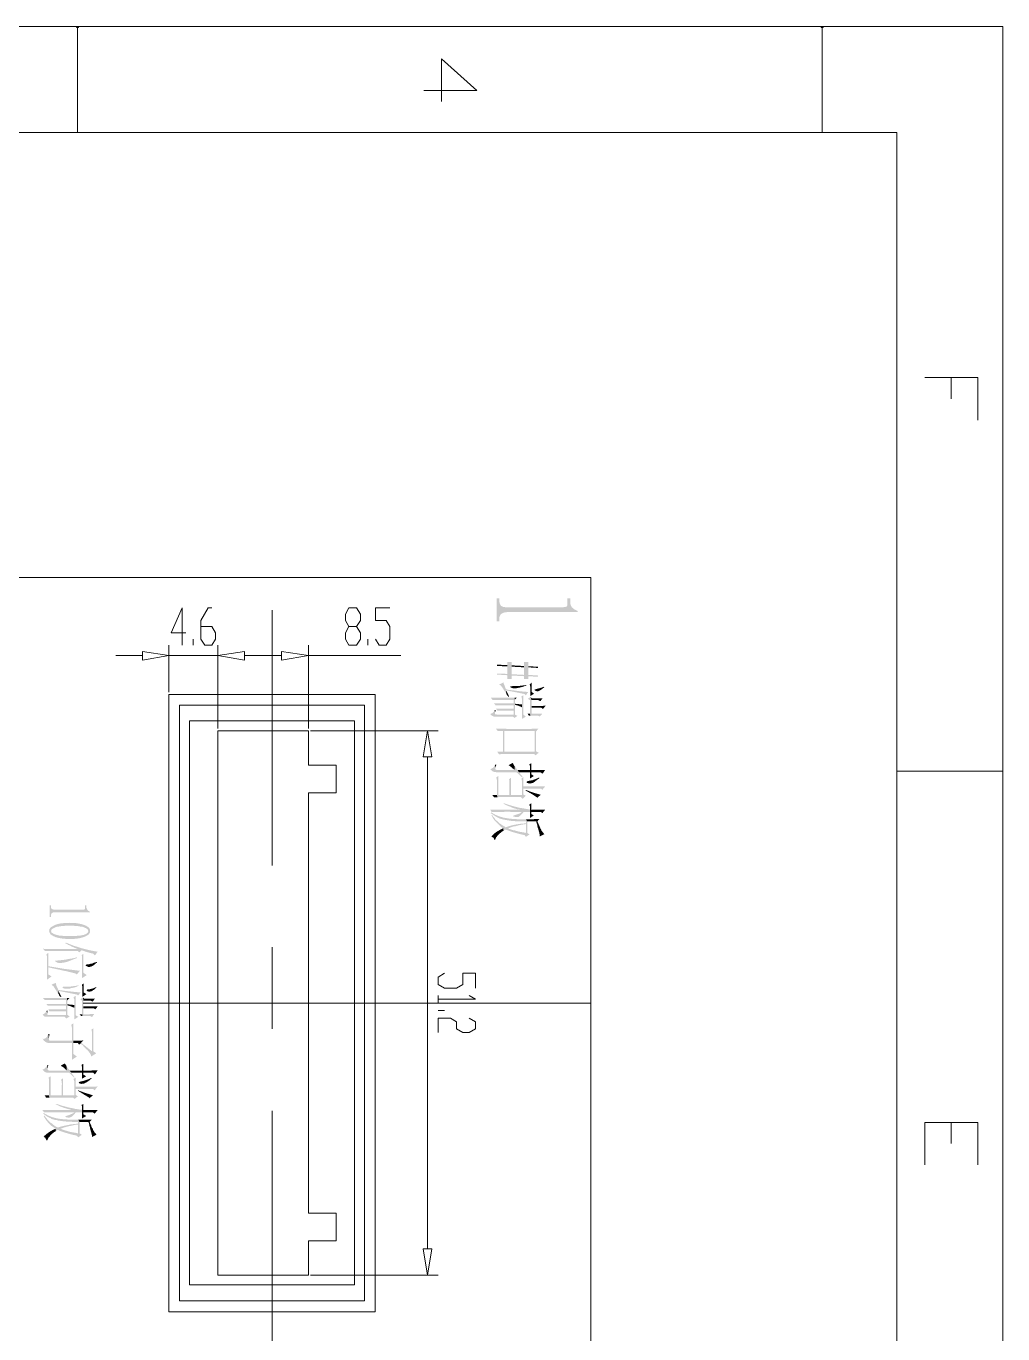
# Model space of a CAD drawing. Header units: millimetres. Extents: x 0 to 204, y 0 to 288.
# Drawn here: x 140.6 to 203.6, y 203.7 to 288 of the extents above; entities that cross this region are included whole.
import ezdxf

# ---------------------------------------------------------------- set-up
doc = ezdxf.new("R2010")
doc.units = ezdxf.units.MM

msp = doc.modelspace()

# ---------------------------------------------------------------- hatches: boundary and pattern name
h = msp.add_hatch(color=0)
h.dxf.hatch_style = 2
h.paths.add_polyline_path([(144.060333, 287.951333), (144.060333, 287.930167), (144.039167, 287.8455), (143.9545, 287.824333), (143.869833, 287.8455), (143.848667, 287.930167), (143.848667, 287.951333)])
h = msp.add_hatch(color=0)
h.dxf.hatch_style = 2
h.paths.add_polyline_path([(192.045167, 287.951333), (192.045167, 287.930167), (192.024, 287.8455), (191.939333, 287.824333), (191.854667, 287.8455), (191.8335, 287.930167), (191.8335, 287.951333)])
h = msp.add_hatch(color=0)
h.dxf.hatch_style = 2
h.paths.add_polyline_path([(176.191333, 250.19), (176.191333, 250.2535), (176.149, 250.274667), (176.022, 250.338167), (175.916167, 250.401667), (175.8315, 250.486333), (175.810333, 250.486333), (175.764591, 250.577274), (175.733918, 250.651417), (175.715424, 250.714753), (175.70622, 250.773274), (175.703415, 250.832969), (175.70412, 250.899827), (175.705445, 250.979841), (175.7045, 251.079), (175.514, 251.079), (175.514, 250.6345), (175.471667, 250.549833), (175.408167, 250.528667), (175.26, 250.5075), (171.5135, 250.5075), (171.365333, 250.528667), (171.2595, 250.592167), (171.238333, 250.592167), (171.153667, 250.7615), (171.1325, 250.8885), (171.1325, 251.079), (170.963167, 251.079), (170.963167, 249.597333), (171.1325, 249.597333), (171.130123, 249.737759), (171.141397, 249.855881), (171.168529, 249.953374), (171.213727, 250.031911), (171.279199, 250.093169), (171.367152, 250.13882), (171.479795, 250.170539), (171.619333, 250.19)])
h = msp.add_hatch(color=0)
h.dxf.hatch_style = 2
h.paths.add_polyline_path([(173.630167, 246.020167), (173.630167, 246.104833), (172.995167, 246.147167), (172.995167, 246.972667), (172.72, 246.972667), (172.72, 246.147167), (171.936833, 246.1895), (171.936833, 246.972667), (171.6405, 246.972667), (171.6405, 246.210667), (170.984333, 246.231833), (170.984333, 246.168333), (171.6405, 246.126), (171.6405, 245.872), (171.936833, 245.872), (171.936833, 246.104833), (172.72, 246.0625), (172.72, 245.872), (172.995167, 245.872), (172.995167, 246.0625)])
h = msp.add_hatch(color=0)
h.dxf.hatch_style = 2
h.paths.add_polyline_path([(171.6405, 246.782167), (170.984333, 246.803333), (170.984333, 246.718667), (171.6405, 246.6975), (171.6405, 246.210667)])
h = msp.add_hatch(color=0)
h.dxf.hatch_style = 2
h.paths.add_polyline_path([(172.72, 246.718667), (171.936833, 246.761), (171.936833, 246.676333), (172.72, 246.634), (172.72, 246.147167)])
h = msp.add_hatch(color=0)
h.dxf.hatch_style = 2
h.paths.add_polyline_path([(173.630167, 246.591667), (173.630167, 246.676333), (172.995167, 246.6975), (172.995167, 246.634)])
h = msp.add_hatch(color=0)
h.dxf.hatch_style = 2
h.paths.add_polyline_path([(172.995167, 245.0465), (172.756959, 245.062888), (172.506614, 245.087114), (172.257128, 245.117491), (172.0215, 245.152333), (171.936833, 245.152333), (171.852167, 245.1735), (171.7675, 245.1735), (171.661667, 245.194667), (171.577, 245.215833), (171.534667, 245.279333), (171.5135, 245.342833), (171.471167, 245.469833), (171.45, 245.512167), (171.407667, 245.596833), (171.407667, 245.660333), (171.1325, 245.533333), (171.265155, 245.415362), (171.37089, 245.266898), (171.468554, 245.108776), (171.577, 244.961833), (171.577, 245.152333), (172.741167, 244.9195), (172.847, 244.834833)])
h = msp.add_hatch(color=0)
h.dxf.hatch_style = 2
h.paths.add_polyline_path([(172.889333, 245.469833), (172.868167, 245.491), (172.825833, 245.491), (172.741167, 245.469833), (172.6565, 245.469833), (172.571833, 245.448667), (172.487167, 245.448667), (172.4025, 245.4275), (172.257426, 245.427715), (172.12773, 245.428161), (171.997836, 245.422986), (171.852167, 245.406333), (171.852167, 245.342833), (171.980291, 245.291372), (172.085794, 245.276423), (172.190899, 245.284096), (172.317833, 245.3005), (172.445974, 245.329902), (172.57567, 245.360296), (172.703447, 245.397834), (172.825833, 245.448667)])
h = msp.add_hatch(color=0)
h.dxf.hatch_style = 2
h.paths.add_polyline_path([(173.376167, 244.940667), (173.206833, 245.0465), (173.206833, 245.639167), (173.079833, 245.533333), (173.101, 245.512167), (173.101, 245.448667), (173.122167, 245.406333), (173.122167, 244.771333)])
h = msp.add_hatch(color=0)
h.dxf.hatch_style = 2
h.paths.add_polyline_path([(174.032333, 245.364), (174.011167, 245.385167), (173.865249, 245.328165), (173.70081, 245.282111), (173.538092, 245.23996), (173.397333, 245.194667), (173.397333, 245.1735), (173.439667, 245.131167), (173.503167, 245.11), (173.566667, 245.088833), (173.630167, 245.088833), (173.693667, 245.11), (173.714833, 245.131167), (173.757167, 245.152333), (173.7995, 245.1735), (173.863, 245.215833), (173.905333, 245.258167), (173.968833, 245.3005)])
h = msp.add_hatch(color=0)
h.dxf.hatch_style = 2
h.paths.add_polyline_path([(172.296667, 243.501333), (172.1485, 243.586), (172.1485, 244.221), (172.127333, 244.686667), (170.582167, 244.686667), (170.688, 244.5385), (172.063833, 244.5385), (172.063833, 243.967), (172.106167, 243.374333)])
h = msp.add_hatch(color=0)
h.dxf.hatch_style = 2
h.paths.add_polyline_path([(171.7675, 244.750167), (171.577, 245.152333), (171.572864, 245.068682), (171.572882, 245.005208), (171.577837, 244.956593), (171.588509, 244.917516), (171.60568, 244.882655), (171.630132, 244.84669), (171.662644, 244.804301), (171.704, 244.750167)])
h = msp.add_hatch(color=0)
h.dxf.hatch_style = 2
h.paths.add_polyline_path([(172.2755, 244.686667), (172.127333, 244.686667), (172.1485, 244.221), (172.1485, 244.559667)])
h = msp.add_hatch(color=0)
h.dxf.hatch_style = 2
h.paths.add_polyline_path([(172.593, 244.051667), (172.593, 244.242167), (172.1485, 244.2845), (172.1485, 244.559667), (172.1485, 244.221), (172.361754, 244.157765), (172.571833, 244.072833)])
h = msp.add_hatch(color=0)
h.dxf.hatch_style = 2
h.paths.add_polyline_path([(172.847, 243.459), (172.677667, 243.586), (172.677667, 244.834833), (172.550667, 244.750167), (172.571833, 244.707833), (172.571833, 244.6655), (172.593, 244.602), (172.593, 243.310833)])
h = msp.add_hatch(color=0)
h.dxf.hatch_style = 2
h.paths.add_polyline_path([(173.905333, 243.6495), (173.206833, 243.6495), (173.206833, 244.517333), (173.143333, 244.729), (172.974, 244.602), (173.101, 244.517333), (173.101, 243.6495), (173.143333, 243.5225), (173.630167, 243.5225), (173.736, 243.459)])
h = msp.add_hatch(color=0)
h.dxf.hatch_style = 2
h.paths.add_polyline_path([(173.9265, 244.644333), (173.587833, 244.644333), (173.228, 244.644333), (173.143333, 244.729), (173.206833, 244.517333), (173.651333, 244.517333), (173.778333, 244.453833)])
h = msp.add_hatch(color=0)
h.dxf.hatch_style = 2
h.paths.add_polyline_path([(172.106167, 243.374333), (172.063833, 243.967), (172.063833, 243.586), (170.984333, 243.586), (170.920833, 243.607167), (170.857333, 243.607167), (170.857333, 243.670667), (170.836167, 243.882333), (170.815, 243.861167), (170.793833, 243.797667), (170.666833, 243.670667), (170.603333, 243.6495), (170.561, 243.628333), (170.561, 243.607167), (170.645667, 243.5225), (170.688, 243.501333), (170.730333, 243.480167), (170.793833, 243.459), (172.000333, 243.459)])
h = msp.add_hatch(color=0)
h.dxf.hatch_style = 2
h.paths.add_polyline_path([(172.063833, 244.178667), (172.063833, 244.305667), (170.793833, 244.305667), (170.899667, 244.178667)])
h = msp.add_hatch(color=0)
h.dxf.hatch_style = 2
h.paths.add_polyline_path([(170.899667, 243.882333), (170.836167, 243.882333), (170.857333, 243.670667), (170.857333, 243.734167), (170.8785, 243.797667)])
h = msp.add_hatch(color=0)
h.dxf.hatch_style = 2
h.paths.add_polyline_path([(172.063833, 243.967), (170.920833, 243.967), (171.0055, 243.84), (172.063833, 243.84), (172.063833, 243.586)])
h = msp.add_hatch(color=0)
h.dxf.hatch_style = 2
h.paths.add_polyline_path([(173.143333, 243.5225), (173.101, 243.6495), (172.952833, 243.6495), (173.0375, 243.5225), (173.079833, 243.5225)])
h = msp.add_hatch(color=0)
h.dxf.hatch_style = 2
h.paths.add_polyline_path([(174.117, 244.1575), (173.88802, 244.149033), (173.667341, 244.139244), (173.44395, 244.133291), (173.206833, 244.136333), (173.206833, 244.0305), (173.841833, 244.0305), (173.947667, 243.945833)])
h = msp.add_hatch(color=0)
h.dxf.hatch_style = 2
h.paths.add_polyline_path([(171.365333, 242.675833), (170.920833, 242.675833), (171.026667, 242.527667), (171.365333, 242.527667), (171.365333, 241.194167)])
h = msp.add_hatch(color=0)
h.dxf.hatch_style = 2
h.paths.add_polyline_path([(173.651333, 242.675833), (173.460833, 242.675833), (173.4185, 241.194167), (171.45, 241.194167), (171.45, 242.527667), (171.428833, 242.675833), (171.365333, 242.675833), (171.365333, 241.194167), (171.0055, 241.194167), (171.111333, 241.024833), (171.229172, 241.0396), (171.32009, 241.046132), (171.412462, 241.047306), (171.534667, 241.046), (173.376167, 241.046), (173.460833, 240.961333), (173.503167, 242.5065)])
h = msp.add_hatch(color=0)
h.dxf.hatch_style = 2
h.paths.add_polyline_path([(173.460833, 242.675833), (172.948716, 242.663729), (172.445759, 242.654667), (171.94234, 242.656188), (171.428833, 242.675833), (171.45, 242.527667), (173.4185, 242.527667), (173.4185, 241.194167)])
h = msp.add_hatch(color=0)
h.dxf.hatch_style = 2
h.paths.add_polyline_path([(173.6725, 241.130667), (173.503167, 241.215333), (173.503167, 242.5065), (173.460833, 240.961333)])
h = msp.add_hatch(color=0)
h.dxf.hatch_style = 2
h.paths.add_polyline_path([(172.635333, 239.5855), (172.506151, 239.735039), (172.375248, 239.908953), (172.247388, 240.090474), (172.127333, 240.262833), (172.106167, 240.008833), (171.0055, 240.008833), (170.942, 240.03), (170.899667, 240.051167), (170.8785, 240.051167), (170.8785, 240.072333), (170.857333, 240.368667), (170.836167, 240.326333), (170.793833, 240.262833), (170.772667, 240.199333), (170.730333, 240.157), (170.688, 240.135833), (170.645667, 240.0935), (170.603333, 240.0935), (170.561, 240.072333), (170.666833, 239.9665), (170.709167, 239.924167), (170.772667, 239.903), (170.836167, 239.881833), (170.899667, 239.881833), (170.963167, 239.860667), (172.254333, 239.860667), (172.571833, 239.564333)])
h = msp.add_hatch(color=0)
h.dxf.hatch_style = 2
h.paths.add_polyline_path([(170.942, 240.368667), (170.857333, 240.368667), (170.8785, 240.072333), (170.8785, 240.157), (170.899667, 240.2205), (170.920833, 240.284)])
h = msp.add_hatch(color=0)
h.dxf.hatch_style = 2
h.paths.add_polyline_path([(172.127333, 240.262833), (172.085, 240.305167), (172.063833, 240.3475), (172.042667, 240.389833), (172.000333, 240.4745), (171.725167, 240.326333), (171.7675, 240.305167), (171.809833, 240.284), (171.852167, 240.241667), (171.8945, 240.2205), (171.936833, 240.178167), (172.000333, 240.114667), (172.063833, 240.072333), (172.106167, 240.008833)])
h = msp.add_hatch(color=0)
h.dxf.hatch_style = 2
h.paths.add_polyline_path([(173.355, 239.627833), (173.185667, 239.754833), (173.185667, 240.453333), (173.058667, 240.368667), (173.101, 240.284), (173.101, 239.4585)])
h = msp.add_hatch(color=0)
h.dxf.hatch_style = 2
h.paths.add_polyline_path([(171.831, 238.273167), (171.788667, 238.400167), (171.069, 238.400167), (171.069, 239.627833), (170.942, 239.543167), (170.942, 239.500833), (170.963167, 239.4585), (170.963167, 239.416167), (170.984333, 239.352667), (170.984333, 238.400167), (171.0055, 238.252), (171.067675, 238.266207), (171.152856, 238.273712), (171.253888, 238.276216), (171.363614, 238.275416), (171.474877, 238.273012), (171.580522, 238.270703), (171.673393, 238.270188), (171.746333, 238.273167)])
h = msp.add_hatch(color=0)
h.dxf.hatch_style = 2
h.paths.add_polyline_path([(172.635333, 238.167333), (172.593, 238.400167), (171.8945, 238.400167), (171.8945, 239.522), (171.746333, 239.416167), (171.7675, 239.395), (171.788667, 239.3315), (171.788667, 238.400167), (171.831, 238.273167), (172.5295, 238.273167)])
h = msp.add_hatch(color=0)
h.dxf.hatch_style = 2
h.paths.add_polyline_path([(173.101, 239.860667), (173.101, 240.008833), (172.317833, 240.008833), (172.4025, 239.860667)])
h = msp.add_hatch(color=0)
h.dxf.hatch_style = 2
h.paths.add_polyline_path([(172.847, 238.357833), (172.677667, 238.4425), (172.677667, 239.564333), (172.550667, 239.4585), (172.571833, 239.437333), (172.571833, 239.373833), (172.593, 239.3315), (172.593, 238.400167), (172.635333, 238.167333)])
h = msp.add_hatch(color=0)
h.dxf.hatch_style = 2
h.paths.add_polyline_path([(173.714833, 239.500833), (173.693667, 239.543167), (173.667535, 239.522653), (173.619749, 239.497526), (173.556931, 239.469621), (173.485704, 239.440773), (173.412692, 239.412818), (173.344516, 239.387592), (173.2878, 239.366929), (173.249167, 239.352667), (173.185667, 239.352667), (173.122167, 239.3315), (173.101, 239.3315), (172.995167, 239.310333), (172.931667, 239.289167), (172.889333, 239.246833), (172.889333, 239.225667), (172.931667, 239.183333), (172.995167, 239.162167), (173.0375, 239.162167), (173.101, 239.141), (173.185667, 239.162167), (173.270333, 239.183333), (173.2915, 239.183333), (173.375952, 239.232447), (173.455145, 239.297369), (173.542474, 239.368773), (173.651333, 239.437333)])
h = msp.add_hatch(color=0)
h.dxf.hatch_style = 2
h.paths.add_polyline_path([(174.095833, 240.03), (174.074667, 240.008833), (173.757167, 240.008833), (173.185667, 240.008833), (173.185667, 239.860667), (173.7995, 239.860667), (173.9265, 239.776)])
h = msp.add_hatch(color=0)
h.dxf.hatch_style = 2
h.paths.add_polyline_path([(174.095833, 238.971667), (172.677667, 238.971667), (172.677667, 238.8235), (173.820667, 238.8235), (173.905333, 238.738833)])
h = msp.add_hatch(color=0)
h.dxf.hatch_style = 2
h.paths.add_polyline_path([(173.7995, 238.421333), (173.550461, 238.492275), (173.3169, 238.559975), (173.086514, 238.637729), (172.847, 238.738833), (172.825833, 238.6965), (173.023676, 238.584548), (173.213448, 238.475044), (173.399913, 238.359851), (173.587833, 238.230833)])
h = msp.add_hatch(color=0)
h.dxf.hatch_style = 2
h.paths.add_polyline_path([(171.0055, 238.252), (170.984333, 238.400167), (170.688, 238.400167), (170.793833, 238.252), (170.942, 238.252)])
h = msp.add_hatch(color=0)
h.dxf.hatch_style = 2
h.paths.add_polyline_path([(172.466, 237.574667), (172.199813, 237.640614), (171.945432, 237.70881), (171.692044, 237.784018), (171.428833, 237.871), (171.407667, 237.849833), (171.435808, 237.825632), (171.486083, 237.796321), (171.55172, 237.764133), (171.625948, 237.7313), (171.701995, 237.700054), (171.773089, 237.672629), (171.832459, 237.651255), (171.873333, 237.638167), (171.920882, 237.60806), (171.985103, 237.580074), (172.061074, 237.554048), (172.14387, 237.52982), (172.228567, 237.507229), (172.310243, 237.486114), (172.383973, 237.466314), (172.444833, 237.447667)])
h = msp.add_hatch(color=0)
h.dxf.hatch_style = 2
h.paths.add_polyline_path([(173.355, 237.087833), (173.185667, 237.193667), (173.185667, 237.871), (173.058667, 237.786333), (173.101, 237.701667), (173.101, 236.9185)])
h = msp.add_hatch(color=0)
h.dxf.hatch_style = 2
h.paths.add_polyline_path([(172.614167, 237.5535), (172.550667, 237.574667), (172.466, 237.574667), (172.444833, 237.447667), (171.493392, 237.469892), (170.539833, 237.468833), (170.645667, 237.2995), (171.135708, 237.319079), (171.627271, 237.322519), (172.120157, 237.319741), (172.614167, 237.320667)])
h = msp.add_hatch(color=0)
h.dxf.hatch_style = 2
h.paths.add_polyline_path([(173.079833, 235.860167), (172.931667, 235.966), (172.931667, 236.706833), (172.847, 236.833833), (172.561171, 236.83965), (172.271829, 236.848022), (171.981875, 236.864777), (171.69421, 236.895746), (171.411739, 236.946757), (171.137362, 237.023639), (170.873981, 237.132221), (170.6245, 237.278333), (170.582167, 237.236), (170.716461, 237.144307), (170.833604, 237.065889), (170.940749, 236.99927), (171.045055, 236.942974), (171.153677, 236.895525), (171.273771, 236.855446), (171.412493, 236.821264), (171.577, 236.7915), (171.888497, 236.741808), (172.206841, 236.715432), (172.527764, 236.705924), (172.847, 236.706833), (172.847, 235.712)])
h = msp.add_hatch(color=0)
h.dxf.hatch_style = 2
h.paths.add_polyline_path([(172.847, 235.712), (172.847, 235.966), (172.697957, 235.995418), (172.538893, 236.020107), (172.380424, 236.049493), (172.233167, 236.093), (172.1485, 236.114167), (172.085, 236.135333), (172.0215, 236.135333), (171.958, 236.1565), (171.8945, 236.177667), (171.831, 236.198833), (171.7675, 236.22), (171.704, 236.262333), (171.661667, 236.368167), (171.534667, 236.325833), (171.492333, 236.368167), (171.428833, 236.389333), (171.3865, 236.431667), (171.323, 236.452833), (171.271497, 236.507046), (171.239193, 236.535235), (171.219688, 236.546068), (171.206583, 236.548216), (171.193478, 236.550347), (171.173973, 236.561131), (171.141669, 236.589236), (171.090167, 236.643333), (171.029031, 236.696548), (170.974411, 236.741494), (170.919461, 236.790276), (170.857333, 236.855), (170.836167, 236.897333), (170.793833, 236.960833), (170.7515, 237.003167), (170.709167, 237.0455), (170.688, 237.109), (170.6245, 237.087833), (170.698153, 236.962636), (170.774519, 236.840316), (170.860541, 236.725338), (170.963167, 236.622167), (171.174833, 236.4105), (171.238333, 236.368167), (171.280667, 236.325833), (171.323, 236.304667), (171.3865, 236.262333), (171.407667, 236.114167), (171.471167, 236.1565), (171.534667, 236.177667), (171.555833, 236.177667), (171.598167, 236.1565), (171.661667, 236.135333), (171.806526, 236.079242), (171.958, 236.0295), (172.357521, 235.914274), (172.762333, 235.817833)])
h = msp.add_hatch(color=0)
h.dxf.hatch_style = 2
h.paths.add_polyline_path([(173.101, 237.320667), (173.101, 237.468833), (172.614167, 237.5535), (172.614167, 237.320667), (172.566331, 237.29507), (172.531253, 237.273257), (172.504096, 237.254345), (172.480023, 237.237455), (172.454197, 237.221706), (172.421782, 237.206218), (172.377939, 237.190109), (172.317833, 237.1725), (172.254333, 237.151333), (172.190833, 237.130167), (172.127333, 237.109), (172.085, 237.087833), (172.0215, 237.066667), (172.000333, 237.0455), (172.042667, 237.024333), (172.106167, 237.003167), (172.127333, 237.003167), (172.212, 236.982), (172.339, 236.982), (172.4025, 237.003167), (172.4025, 237.024333), (172.444833, 237.0455), (172.466, 237.066667), (172.6565, 237.257167), (172.698833, 237.320667)])
h = msp.add_hatch(color=0)
h.dxf.hatch_style = 2
h.paths.add_polyline_path([(173.714833, 236.855), (173.490037, 236.855661), (173.280917, 236.844417), (173.071797, 236.833172), (172.847, 236.833833), (172.931667, 236.706833), (173.524333, 236.706833), (173.524333, 236.643333), (173.5455, 236.579833), (173.566667, 236.516333), (173.587833, 236.452833), (173.587833, 236.389333), (173.587833, 236.706833)])
h = msp.add_hatch(color=0)
h.dxf.hatch_style = 2
h.paths.add_polyline_path([(174.095833, 237.468833), (173.864918, 237.468651), (173.639956, 237.470024), (173.415391, 237.46551), (173.185667, 237.447667), (173.185667, 237.320667), (173.7995, 237.320667), (173.905333, 237.236)])
h = msp.add_hatch(color=0)
h.dxf.hatch_style = 2
h.paths.add_polyline_path([(171.407667, 236.114167), (171.3865, 236.262333), (171.176355, 236.160155), (170.97031, 236.041539), (170.781861, 235.901028), (170.6245, 235.733167), (170.646636, 235.71348), (170.674523, 235.697316), (170.705146, 235.681945), (170.735493, 235.66464), (170.762548, 235.642671), (170.7833, 235.61331), (170.794733, 235.57383), (170.793833, 235.5215), (170.857333, 235.5215), (170.939404, 235.688601), (171.057755, 235.831724), (171.197604, 235.957318), (171.344167, 236.071833)])
h = msp.add_hatch(color=0)
h.dxf.hatch_style = 2
h.paths.add_polyline_path([(172.847, 236.5375), (172.847, 236.579833), (172.554586, 236.557228), (172.24838, 236.513555), (171.945151, 236.450105), (171.661667, 236.368167), (171.704, 236.262333), (171.790072, 236.290263), (171.910243, 236.337078), (172.038417, 236.37827), (172.1485, 236.389333), (172.294517, 236.431501), (172.453829, 236.470031), (172.613935, 236.499962), (172.762333, 236.516333)])
h = msp.add_hatch(color=0)
h.dxf.hatch_style = 2
h.paths.add_polyline_path([(174.032333, 235.881333), (174.011167, 235.9025), (173.968833, 235.966), (173.9265, 236.008333), (173.905333, 236.050667), (173.863, 236.093), (173.841833, 236.135333), (173.841833, 236.1565), (173.820667, 236.198833), (173.7995, 236.22), (173.778333, 236.262333), (173.757167, 236.325833), (173.736, 236.368167), (173.587833, 236.706833), (173.587833, 236.389333), (173.609, 236.325833), (173.609, 236.2835), (173.630167, 236.241167), (173.651333, 236.198833), (173.651333, 236.1565), (173.6725, 236.114167), (173.6725, 236.071833), (173.693667, 236.050667), (173.693667, 236.0295), (173.714833, 235.966), (173.714833, 235.923667), (173.736, 235.860167), (173.736, 235.733167)])
h = msp.add_hatch(color=0)
h.dxf.hatch_style = 2
h.paths.add_polyline_path([(144.758833, 230.843667), (144.758833, 230.886), (144.737667, 230.886), (144.674167, 230.928333), (144.631833, 230.9495), (144.5895, 230.991833), (144.5895, 231.013), (144.562477, 231.067754), (144.544107, 231.101983), (144.53279, 231.12304), (144.526926, 231.13828), (144.524915, 231.155059), (144.525157, 231.180729), (144.526052, 231.222647), (144.526, 231.288167), (144.441333, 231.288167), (144.441333, 231.0765), (144.377833, 231.013), (142.494, 231.013), (142.364569, 231.030297), (142.280614, 231.074119), (142.239851, 231.156173), (142.24, 231.288167), (142.155333, 231.288167), (142.155333, 230.547333), (142.24, 230.547333), (142.239642, 230.617727), (142.245011, 230.67941), (142.257828, 230.731973), (142.27982, 230.775007), (142.312709, 230.808103), (142.358219, 230.830851), (142.418075, 230.842842), (142.494, 230.843667)])
h = msp.add_hatch(color=0)
h.dxf.hatch_style = 2
h.paths.add_polyline_path([(144.758833, 229.637167), (144.75768, 229.709664), (144.736573, 229.775717), (144.697819, 229.835582), (144.643723, 229.889513), (144.57659, 229.937763), (144.498725, 229.980588), (144.412434, 230.01824), (144.320022, 230.050975), (144.223794, 230.079047), (144.126055, 230.102709), (144.029112, 230.122217), (143.935268, 230.137824), (143.84683, 230.149786), (143.766102, 230.158354), (143.69539, 230.163786), (143.637, 230.166333), (143.419645, 230.168549), (143.232452, 230.163423), (143.04645, 230.149168), (142.832667, 230.124), (142.732642, 230.104317), (142.64855, 230.08342), (142.575752, 230.06019), (142.50961, 230.033512), (142.445486, 230.002271), (142.378741, 229.965349), (142.304736, 229.921631), (142.218833, 229.87), (142.24, 229.637167), (142.261167, 229.6795), (142.261167, 229.721833), (142.3035, 229.764167), (142.345833, 229.785333), (142.409333, 229.827667), (142.472833, 229.848833), (142.5575, 229.891167), (142.621, 229.912333), (142.663333, 229.912333), (142.861258, 229.951012), (143.053461, 229.970409), (143.246392, 229.981935), (143.4465, 229.997), (143.642953, 229.981638), (143.829617, 229.970674), (144.015222, 229.951707), (144.2085, 229.912333), (144.272, 229.912333), (144.3355, 229.891167), (144.420167, 229.848833), (144.483667, 229.827667), (144.547167, 229.785333), (144.5895, 229.764167), (144.631833, 229.721833), (144.631833, 229.6795), (144.653, 229.637167), (144.674167, 229.4255), (144.695333, 229.467833), (144.737667, 229.510167), (144.758833, 229.5525), (144.758833, 229.594833)])
h = msp.add_hatch(color=0)
h.dxf.hatch_style = 2
h.paths.add_polyline_path([(144.674167, 229.4255), (144.653, 229.637167), (144.59931, 229.526159), (144.492431, 229.445228), (144.346972, 229.389523), (144.177544, 229.354195), (143.998756, 229.334394), (143.825218, 229.325273), (143.671541, 229.32198), (143.552333, 229.319667), (143.388606, 229.311018), (143.186811, 229.318476), (142.98257, 229.331821), (142.8115, 229.340833), (142.654321, 229.375146), (142.524559, 229.411609), (142.400685, 229.465601), (142.261167, 229.5525), (142.261167, 229.594833), (142.24, 229.637167), (142.218833, 229.87), (142.179805, 229.816443), (142.156309, 229.783514), (142.144264, 229.764394), (142.139591, 229.75226), (142.138208, 229.740292), (142.136035, 229.721668), (142.128993, 229.689567), (142.113, 229.637167), (142.134167, 229.616), (142.134167, 229.573667), (142.155333, 229.531333), (142.1765, 229.489), (142.197667, 229.446667), (142.24, 229.404333), (142.3035, 229.362), (142.345833, 229.340833), (142.409333, 229.2985), (142.494, 229.277333), (142.494, 229.256167), (142.730077, 229.196179), (142.997849, 229.152235), (143.285921, 229.127151), (143.582893, 229.123743), (143.877368, 229.144825), (144.157948, 229.193212), (144.413236, 229.271721), (144.631833, 229.383167)])
h = msp.add_hatch(color=0)
h.dxf.hatch_style = 2
h.paths.add_polyline_path([(143.975667, 228.346), (143.975667, 228.473), (142.851188, 228.472603), (141.732, 228.494167), (141.859, 228.346), (142.0495, 228.346), (142.451667, 228.346), (143.848667, 228.346)])
h = msp.add_hatch(color=0)
h.dxf.hatch_style = 2
h.paths.add_polyline_path([(145.245667, 228.303667), (144.720915, 228.403415), (144.201489, 228.535442), (143.690859, 228.699748), (143.1925, 228.896333), (143.171333, 228.854), (143.1925, 228.832833), (143.256, 228.811667), (143.298333, 228.7905), (143.340667, 228.748167), (143.467667, 228.705833), (143.590251, 228.637604), (143.717566, 228.581215), (143.84693, 228.528926), (143.975667, 228.473), (143.975667, 228.346), (144.0815, 228.261333), (144.2085, 228.388333), (144.250833, 228.388333), (144.377833, 228.346), (144.420167, 228.324833), (144.504833, 228.303667), (144.568333, 228.2825), (144.653, 228.261333), (144.7165, 228.240167), (144.801167, 228.219), (144.907, 228.197833), (144.991667, 228.1555), (145.076333, 228.070833)])
h = msp.add_hatch(color=0)
h.dxf.hatch_style = 2
h.paths.add_polyline_path([(142.282333, 226.716167), (142.070667, 226.843167), (142.070667, 228.240167), (141.943667, 228.134333), (141.964833, 228.113167), (141.964833, 228.049667), (141.986, 228.007333), (141.986, 226.5045)])
h = msp.add_hatch(color=0)
h.dxf.hatch_style = 2
h.paths.add_polyline_path([(143.933333, 227.9015), (143.912167, 227.943833), (143.737525, 227.89682), (143.544264, 227.862474), (143.349745, 227.831766), (143.171333, 227.795667), (142.98123, 227.773706), (142.790333, 227.753333), (142.705667, 227.753333), (142.642167, 227.732167), (142.515167, 227.732167), (142.494, 227.711), (142.562006, 227.653277), (142.631054, 227.61494), (142.701491, 227.592651), (142.773665, 227.583074), (142.847922, 227.582873), (142.924609, 227.588713), (143.004075, 227.597256), (143.086667, 227.605167), (143.294828, 227.664086), (143.472165, 227.725949), (143.647253, 227.796212), (143.848667, 227.880333)])
h = msp.add_hatch(color=0)
h.dxf.hatch_style = 2
h.paths.add_polyline_path([(144.547167, 226.800833), (144.3355, 226.949), (144.3355, 228.176667), (144.2085, 228.092), (144.229667, 228.049667), (144.229667, 228.007333), (144.250833, 227.965), (144.250833, 226.610333)])
h = msp.add_hatch(color=0)
h.dxf.hatch_style = 2
h.paths.add_polyline_path([(145.2245, 227.626333), (145.182167, 227.6475), (145.118667, 227.626333), (145.034, 227.605167), (144.9705, 227.584), (144.885833, 227.541667), (144.822333, 227.541667), (144.758833, 227.5205), (144.695333, 227.499333), (144.610667, 227.499333), (144.526, 227.478167), (144.483667, 227.457), (144.4625, 227.435833), (144.543911, 227.367236), (144.631387, 227.332943), (144.72236, 227.327871), (144.814264, 227.346933), (144.90453, 227.385046), (144.990592, 227.437123), (145.069882, 227.498081), (145.139833, 227.562833)])
h = msp.add_hatch(color=0)
h.dxf.hatch_style = 2
h.paths.add_polyline_path([(144.102667, 227.076), (143.083492, 227.202603), (142.070667, 227.372333), (142.070667, 227.308833), (142.325808, 227.242142), (142.582239, 227.189639), (142.836883, 227.138524), (143.086667, 227.076), (143.166819, 227.068228), (143.281532, 227.039223), (143.399355, 227.00744), (143.488833, 226.991333), (143.590251, 226.965652), (143.711216, 226.936432), (143.826822, 226.897621), (143.912167, 226.843167)])
h = msp.add_hatch(color=0)
h.dxf.hatch_style = 2
h.paths.add_polyline_path([(144.145, 225.679), (143.78348, 225.714934), (143.426656, 225.750834), (143.069171, 225.793151), (142.705667, 225.848333), (142.6845, 225.911833), (142.663333, 225.975333), (142.621, 226.038833), (142.599833, 226.102333), (142.578667, 226.144667), (142.578667, 226.187), (142.5575, 226.229333), (142.5575, 226.271667), (142.536333, 226.292833), (142.282333, 226.187), (142.282333, 226.165833), (142.3035, 226.144667), (142.345833, 226.1235), (142.4305, 226.038833), (142.451667, 225.9965), (142.583561, 225.798327), (142.705667, 225.594333), (142.726833, 225.784833), (143.891, 225.552), (143.996833, 225.4885)])
h = msp.add_hatch(color=0)
h.dxf.hatch_style = 2
h.paths.add_polyline_path([(144.039167, 226.1235), (144.018, 226.144667), (143.890024, 226.11338), (143.753814, 226.09466), (143.617404, 226.079778), (143.488833, 226.06), (143.044333, 226.06), (143.002, 226.038833), (142.980833, 226.017667), (143.002, 225.9965), (143.002, 225.975333), (143.107668, 225.932504), (143.218958, 225.921888), (143.332895, 225.927411), (143.4465, 225.933), (143.528333, 225.956889), (143.589722, 225.971381), (143.638271, 225.980408), (143.681582, 225.987901), (143.727258, 225.997792), (143.782901, 226.014012), (143.856114, 226.040493), (143.9545, 226.081167)])
h = msp.add_hatch(color=0)
h.dxf.hatch_style = 2
h.paths.add_polyline_path([(144.526, 225.573167), (144.356667, 225.679), (144.356667, 226.271667), (144.229667, 226.187), (144.229667, 226.144667), (144.250833, 226.102333), (144.272, 226.038833), (144.272, 225.403833)])
h = msp.add_hatch(color=0)
h.dxf.hatch_style = 2
h.paths.add_polyline_path([(145.182167, 225.9965), (145.139833, 226.017667), (145.118667, 226.017667), (145.034, 225.975333), (144.9705, 225.954167), (144.907, 225.933), (144.739254, 225.890005), (144.568333, 225.8695), (144.547167, 225.827167), (144.547167, 225.806), (144.5895, 225.763667), (144.653, 225.7425), (144.78, 225.7425), (144.8435, 225.763667), (144.864667, 225.763667), (144.907, 225.784833), (144.949333, 225.827167), (145.012833, 225.848333), (145.055167, 225.890667), (145.118667, 225.954167)])
h = msp.add_hatch(color=0)
h.dxf.hatch_style = 2
h.paths.add_polyline_path([(143.4465, 224.133833), (143.298333, 224.239667), (143.298333, 224.8535), (143.277167, 225.319167), (141.732, 225.319167), (141.837833, 225.192167), (143.213667, 225.192167), (143.213667, 224.5995), (143.234833, 224.006833)])
h = msp.add_hatch(color=0)
h.dxf.hatch_style = 2
h.paths.add_polyline_path([(142.917333, 225.382667), (142.726833, 225.784833), (142.705667, 225.594333), (142.748, 225.552), (142.769167, 225.4885), (142.790333, 225.446167), (142.832667, 225.425), (142.853833, 225.382667)])
h = msp.add_hatch(color=0)
h.dxf.hatch_style = 2
h.paths.add_polyline_path([(143.425333, 225.319167), (143.277167, 225.319167), (143.298333, 224.8535), (143.298333, 225.192167)])
h = msp.add_hatch(color=0)
h.dxf.hatch_style = 2
h.paths.add_polyline_path([(143.742833, 224.684167), (143.742833, 224.874667), (143.298333, 224.917), (143.298333, 225.192167), (143.298333, 224.8535), (143.429071, 224.819038), (143.520848, 224.785502), (143.607201, 224.748923), (143.721667, 224.705333)])
h = msp.add_hatch(color=0)
h.dxf.hatch_style = 2
h.paths.add_polyline_path([(143.996833, 224.112667), (143.8275, 224.2185), (143.8275, 225.467333), (143.7005, 225.382667), (143.7005, 225.340333), (143.721667, 225.298), (143.742833, 225.2345), (143.742833, 223.943333)])
h = msp.add_hatch(color=0)
h.dxf.hatch_style = 2
h.paths.add_polyline_path([(145.034, 224.303167), (144.852579, 224.286862), (144.684618, 224.281471), (144.516723, 224.281636), (144.3355, 224.282), (144.3355, 225.149833), (144.293167, 225.3615), (144.123833, 225.2345), (144.250833, 225.149833), (144.250833, 224.282), (144.272, 224.155), (144.78, 224.155), (144.885833, 224.0915)])
h = msp.add_hatch(color=0)
h.dxf.hatch_style = 2
h.paths.add_polyline_path([(145.076333, 225.298), (145.012833, 225.276833), (144.377833, 225.276833), (144.293167, 225.3615), (144.3355, 225.149833), (144.801167, 225.149833), (144.928167, 225.086333)])
h = msp.add_hatch(color=0)
h.dxf.hatch_style = 2
h.paths.add_polyline_path([(143.234833, 224.006833), (143.213667, 224.5995), (143.213667, 224.239667), (142.0495, 224.239667), (142.007167, 224.260833), (141.986, 224.282), (141.986, 224.324333), (141.964833, 224.514833), (141.964833, 224.493667), (141.9225, 224.451333), (141.901333, 224.387833), (141.859, 224.3455), (141.816667, 224.324333), (141.753167, 224.282), (141.710833, 224.282), (141.710833, 224.260833), (141.753167, 224.197333), (141.7955, 224.155), (141.880167, 224.112667), (143.129, 224.112667)])
h = msp.add_hatch(color=0)
h.dxf.hatch_style = 2
h.paths.add_polyline_path([(143.213667, 224.832333), (143.213667, 224.938167), (141.943667, 224.938167), (142.028333, 224.832333)])
h = msp.add_hatch(color=0)
h.dxf.hatch_style = 2
h.paths.add_polyline_path([(142.028333, 224.514833), (141.964833, 224.514833), (141.986, 224.324333), (142.007167, 224.366667), (142.007167, 224.430167)])
h = msp.add_hatch(color=0)
h.dxf.hatch_style = 2
h.paths.add_polyline_path([(143.213667, 224.5995), (142.070667, 224.5995), (142.134167, 224.4725), (143.213667, 224.4725), (143.213667, 224.239667)])
h = msp.add_hatch(color=0)
h.dxf.hatch_style = 2
h.paths.add_polyline_path([(144.272, 224.155), (144.250833, 224.282), (144.0815, 224.282), (144.187333, 224.155), (144.229667, 224.155)])
h = msp.add_hatch(color=0)
h.dxf.hatch_style = 2
h.paths.add_polyline_path([(145.266833, 224.79), (144.3355, 224.79), (144.3355, 224.663), (144.991667, 224.663), (145.0975, 224.5995)])
h = msp.add_hatch(color=0)
h.dxf.hatch_style = 2
h.paths.add_polyline_path([(143.912167, 221.5515), (143.679333, 221.720833), (143.679333, 223.689333), (143.552333, 223.604667), (143.552333, 223.562333), (143.5735, 223.52), (143.5735, 223.477667), (143.594667, 223.414167), (143.594667, 221.339833)])
h = msp.add_hatch(color=0)
h.dxf.hatch_style = 2
h.paths.add_polyline_path([(145.161, 221.763167), (144.9705, 221.890167), (144.9705, 223.371833), (144.885833, 221.890167), (144.187333, 222.4405), (144.166167, 222.377), (144.274332, 222.287224), (144.385374, 222.166259), (144.492646, 222.050124), (144.5895, 221.974833), (144.663435, 221.87664), (144.744943, 221.778777), (144.806938, 221.673109), (144.822333, 221.5515)])
h = msp.add_hatch(color=0)
h.dxf.hatch_style = 2
h.paths.add_polyline_path([(144.9705, 223.371833), (144.8435, 223.287167), (144.864667, 223.244833), (144.864667, 223.2025), (144.885833, 223.139), (144.885833, 221.890167)])
h = msp.add_hatch(color=0)
h.dxf.hatch_style = 2
h.paths.add_polyline_path([(143.594667, 222.419333), (143.594667, 222.5675), (142.218833, 222.5675), (142.155333, 222.588667), (142.113, 222.609833), (142.113, 222.652167), (142.070667, 223.012), (142.048564, 222.952576), (142.020049, 222.892541), (141.985059, 222.835019), (141.943534, 222.783135), (141.895411, 222.740017), (141.840628, 222.708787), (141.779123, 222.692574), (141.710833, 222.6945), (141.781146, 222.579968), (141.883871, 222.494475), (142.00591, 222.440202), (142.134167, 222.419333)])
h = msp.add_hatch(color=0)
h.dxf.hatch_style = 2
h.paths.add_polyline_path([(142.155333, 223.012), (142.070667, 223.012), (142.113, 222.652167), (142.111396, 222.74659), (142.11763, 222.811975), (142.126841, 222.871539), (142.134167, 222.9485)])
h = msp.add_hatch(color=0)
h.dxf.hatch_style = 2
h.paths.add_polyline_path([(144.3355, 222.588667), (144.170565, 222.582482), (144.014825, 222.572263), (143.85538, 222.564953), (143.679333, 222.5675), (143.679333, 222.419333), (143.975667, 222.419333), (144.060333, 222.3135), (144.145, 222.398167), (144.166167, 222.377), (144.187333, 222.4405)])
h = msp.add_hatch(color=0)
h.dxf.hatch_style = 2
h.paths.add_polyline_path([(143.764, 220.218), (143.647567, 220.375179), (143.515689, 220.556534), (143.380966, 220.737956), (143.256, 220.895333), (143.256, 220.641333), (142.155333, 220.641333), (142.070667, 220.6625), (142.028333, 220.683667), (142.028333, 220.704833), (142.007167, 221.001167), (141.986, 220.958833), (141.943667, 220.895333), (141.859, 220.810667), (141.837833, 220.768333), (141.753167, 220.726), (141.710833, 220.726), (141.710833, 220.683667), (141.7955, 220.599), (141.859, 220.556667), (141.901333, 220.5355), (141.964833, 220.514333), (143.404167, 220.514333), (143.721667, 220.196833)])
h = msp.add_hatch(color=0)
h.dxf.hatch_style = 2
h.paths.add_polyline_path([(142.070667, 221.001167), (142.007167, 221.001167), (142.028333, 220.704833), (142.028333, 220.7895), (142.0495, 220.853), (142.0495, 220.9165)])
h = msp.add_hatch(color=0)
h.dxf.hatch_style = 2
h.paths.add_polyline_path([(143.256, 220.895333), (143.224597, 220.971666), (143.203745, 221.009633), (143.17727, 221.043368), (143.129, 221.107), (142.853833, 220.958833), (142.875, 220.958833), (142.896167, 220.937667), (142.980833, 220.895333), (143.069568, 220.831536), (143.131381, 220.777329), (143.186712, 220.718625), (143.256, 220.641333)])
h = msp.add_hatch(color=0)
h.dxf.hatch_style = 2
h.paths.add_polyline_path([(144.504833, 220.2815), (144.3355, 220.387333), (144.3355, 221.085833), (144.2085, 221.022333), (144.229667, 220.9165), (144.229667, 220.112167)])
h = msp.add_hatch(color=0)
h.dxf.hatch_style = 2
h.paths.add_polyline_path([(142.980833, 218.905667), (142.9385, 219.053833), (142.218833, 219.053833), (142.218833, 220.2815), (142.070667, 220.175667), (142.091833, 220.1545), (142.113, 220.091), (142.113, 219.053833), (142.134167, 218.905667), (142.875, 218.905667)])
h = msp.add_hatch(color=0)
h.dxf.hatch_style = 2
h.paths.add_polyline_path([(143.764, 218.821), (143.742833, 219.053833), (143.023167, 219.053833), (143.023167, 220.1545), (142.896167, 220.069833), (142.930538, 219.942182), (142.942138, 219.804539), (142.938955, 219.659347), (142.928975, 219.509049), (142.920186, 219.356089), (142.920574, 219.20291), (142.938128, 219.051954), (142.980833, 218.905667), (143.658167, 218.905667)])
h = msp.add_hatch(color=0)
h.dxf.hatch_style = 2
h.paths.add_polyline_path([(144.229667, 220.514333), (144.229667, 220.641333), (143.4465, 220.641333), (143.552333, 220.514333)])
h = msp.add_hatch(color=0)
h.dxf.hatch_style = 2
h.paths.add_polyline_path([(143.975667, 218.990333), (143.8275, 219.075), (143.8275, 220.196833), (143.7005, 220.112167), (143.7005, 220.069833), (143.721667, 220.0275), (143.742833, 219.964), (143.742833, 219.053833), (143.764, 218.821)])
h = msp.add_hatch(color=0)
h.dxf.hatch_style = 2
h.paths.add_polyline_path([(144.864667, 220.133333), (144.822333, 220.175667), (144.724437, 220.118897), (144.61834, 220.077374), (144.508405, 220.042664), (144.399, 220.006333), (144.302708, 219.973591), (144.196991, 219.953681), (144.097028, 219.928347), (144.018, 219.879333), (144.096978, 219.815288), (144.194477, 219.791624), (144.298987, 219.79594), (144.399, 219.815833), (144.420167, 219.837), (144.504833, 219.879333), (144.568333, 219.9005), (144.610667, 219.942833), (144.737667, 220.0275), (144.801167, 220.091)])
h = msp.add_hatch(color=0)
h.dxf.hatch_style = 2
h.paths.add_polyline_path([(145.245667, 220.6625), (145.015049, 220.660483), (144.795875, 220.648742), (144.574055, 220.638588), (144.3355, 220.641333), (144.3355, 220.514333), (144.949333, 220.514333), (145.076333, 220.4085)])
h = msp.add_hatch(color=0)
h.dxf.hatch_style = 2
h.paths.add_polyline_path([(145.245667, 219.625333), (144.907595, 219.603174), (144.543462, 219.601785), (144.17589, 219.606879), (143.8275, 219.604167), (143.8275, 219.456), (144.9705, 219.456), (145.055167, 219.371333)])
h = msp.add_hatch(color=0)
h.dxf.hatch_style = 2
h.paths.add_polyline_path([(144.949333, 219.053833), (144.467924, 219.201206), (143.996833, 219.371333), (143.975667, 219.350167), (144.17503, 219.225416), (144.377833, 219.096167), (144.420167, 219.075), (144.4625, 219.053833), (144.653, 218.926833), (144.695333, 218.905667), (144.7165, 218.863333)])
h = msp.add_hatch(color=0)
h.dxf.hatch_style = 2
h.paths.add_polyline_path([(142.134167, 218.905667), (142.113, 219.053833), (141.837833, 219.053833), (141.9225, 218.905667), (142.091833, 218.905667)])
h = msp.add_hatch(color=0)
h.dxf.hatch_style = 2
h.paths.add_polyline_path([(143.615833, 218.228333), (143.56474, 218.232069), (143.499053, 218.243266), (143.423163, 218.259928), (143.34146, 218.280059), (143.258336, 218.301662), (143.178179, 218.32274), (143.105382, 218.341296), (143.044333, 218.355333), (142.980833, 218.3765), (142.896167, 218.397667), (142.578667, 218.5035), (142.536333, 218.482333), (142.801165, 218.351613), (143.05108, 218.25757), (143.308206, 218.180659), (143.594667, 218.101333)])
h = msp.add_hatch(color=0)
h.dxf.hatch_style = 2
h.paths.add_polyline_path([(144.504833, 217.720333), (144.3355, 217.826167), (144.3355, 218.5035), (144.2085, 218.44), (144.229667, 218.355333), (144.229667, 217.551)])
h = msp.add_hatch(color=0)
h.dxf.hatch_style = 2
h.paths.add_polyline_path([(143.764, 218.186), (143.679333, 218.207167), (143.615833, 218.228333), (143.594667, 218.101333), (141.689667, 218.101333), (141.7955, 217.953167), (143.764, 217.953167)])
h = msp.add_hatch(color=0)
h.dxf.hatch_style = 2
h.paths.add_polyline_path([(144.229667, 216.513833), (144.0815, 216.5985), (144.0815, 217.339333), (143.996833, 217.4875), (143.704436, 217.486865), (143.414419, 217.489898), (143.127677, 217.502414), (142.845102, 217.53023), (142.567587, 217.579164), (142.296026, 217.655031), (142.03131, 217.763649), (141.774333, 217.910833), (141.732, 217.889667), (141.828689, 217.806654), (141.942211, 217.721127), (142.061754, 217.645787), (142.1765, 217.593333), (142.24, 217.572167), (142.282333, 217.529833), (142.345833, 217.508667), (142.409333, 217.508667), (142.4305, 217.4875), (142.494, 217.466333), (142.578667, 217.466333), (142.642167, 217.445167), (142.726833, 217.424), (143.031005, 217.381849), (143.347017, 217.355341), (143.665145, 217.341996), (143.975667, 217.339333), (143.975667, 216.5985), (143.996833, 216.3445)])
h = msp.add_hatch(color=0)
h.dxf.hatch_style = 2
h.paths.add_polyline_path([(143.996833, 216.3445), (143.975667, 216.5985), (143.833916, 216.635012), (143.67166, 216.662529), (143.507949, 216.689781), (143.361833, 216.7255), (143.234833, 216.767833), (143.150167, 216.789), (142.959667, 216.8525), (142.917333, 216.873667), (142.853833, 216.894833), (142.8115, 217.021833), (142.723328, 216.990298), (142.659894, 216.988893), (142.59818, 217.014541), (142.515167, 217.064167), (142.461274, 217.111147), (142.409995, 217.142616), (142.353093, 217.182485), (142.282333, 217.254667), (142.218833, 217.275833), (142.0495, 217.445167), (141.816667, 217.7415), (141.774333, 217.720333), (141.832376, 217.606298), (141.915885, 217.478769), (142.007993, 217.355605), (142.091833, 217.254667), (142.153961, 217.189943), (142.208911, 217.14116), (142.263531, 217.096214), (142.324667, 217.043), (142.367, 217.021833), (142.4305, 216.9795), (142.472833, 216.937167), (142.536333, 216.894833), (142.5575, 216.746667), (142.6845, 216.831333), (142.72064, 216.806117), (142.775252, 216.779095), (142.84263, 216.751369), (142.917069, 216.724045), (142.992864, 216.698225), (143.064309, 216.675014), (143.125701, 216.655516), (143.171333, 216.640833), (143.539633, 216.537381), (143.912167, 216.450333)])
h = msp.add_hatch(color=0)
h.dxf.hatch_style = 2
h.paths.add_polyline_path([(144.229667, 217.953167), (144.229667, 218.1225), (144.112059, 218.130735), (143.99604, 218.151604), (143.880417, 218.173796), (143.764, 218.186), (143.764, 217.953167), (143.618215, 217.873527), (143.467667, 217.805), (143.277167, 217.7415), (143.234833, 217.720333), (143.171333, 217.699167), (143.150167, 217.678), (143.171333, 217.656833), (143.234833, 217.635667), (143.277167, 217.635667), (143.340667, 217.6145), (143.425333, 217.6145), (143.552333, 217.656833), (143.5735, 217.678), (143.615833, 217.699167), (143.742833, 217.826167), (143.785167, 217.889667), (143.848667, 217.953167)])
h = msp.add_hatch(color=0)
h.dxf.hatch_style = 2
h.paths.add_polyline_path([(144.864667, 217.4875), (143.996833, 217.4875), (144.0815, 217.339333), (144.653, 217.339333), (144.68766, 217.242645), (144.705652, 217.171984), (144.718484, 217.105624), (144.737667, 217.021833), (144.737667, 217.339333)])
h = msp.add_hatch(color=0)
h.dxf.hatch_style = 2
h.paths.add_polyline_path([(145.245667, 218.101333), (144.3355, 218.101333), (144.3355, 217.953167), (144.949333, 217.953167), (145.055167, 217.8685)])
h = msp.add_hatch(color=0)
h.dxf.hatch_style = 2
h.paths.add_polyline_path([(142.5575, 216.746667), (142.536333, 216.894833), (142.439161, 216.856729), (142.333299, 216.8059), (142.222988, 216.744703), (142.112471, 216.675494), (142.005988, 216.600629), (141.907783, 216.522465), (141.822095, 216.443359), (141.753167, 216.365667), (141.774333, 216.365667), (141.837833, 216.3445), (141.880167, 216.302167), (141.9225, 216.2175), (141.943667, 216.154), (142.007167, 216.154), (142.037544, 216.236087), (142.070534, 216.305342), (142.114174, 216.367717), (142.1765, 216.429167), (142.197667, 216.4715), (142.24, 216.513833), (142.282333, 216.556167), (142.345833, 216.5985), (142.4305, 216.683167), (142.494, 216.704333)])
h = msp.add_hatch(color=0)
h.dxf.hatch_style = 2
h.paths.add_polyline_path([(143.975667, 217.17), (143.975667, 217.2335), (143.925183, 217.221904), (143.856819, 217.212433), (143.776144, 217.204168), (143.688726, 217.196194), (143.600134, 217.187591), (143.515937, 217.177441), (143.441702, 217.164828), (143.383, 217.148833), (143.096324, 217.088244), (142.8115, 217.021833), (142.853833, 216.894833), (143.10747, 216.988132), (143.367125, 217.055965), (143.629426, 217.112023), (143.891, 217.17)])
h = msp.add_hatch(color=0)
h.dxf.hatch_style = 2
h.paths.add_polyline_path([(145.182167, 216.513833), (145.139833, 216.556167), (145.118667, 216.5985), (145.034, 216.683167), (145.012833, 216.746667), (144.991667, 216.767833), (144.9705, 216.789), (144.949333, 216.831333), (144.949333, 216.873667), (144.928167, 216.916), (144.885833, 216.958333), (144.864667, 217.000667), (144.832371, 217.106517), (144.795478, 217.188124), (144.76143, 217.260669), (144.737667, 217.339333), (144.737667, 217.021833), (144.758833, 216.9795), (144.758833, 216.916), (144.78, 216.873667), (144.78, 216.831333), (144.801167, 216.789), (144.801167, 216.746667), (144.822333, 216.704333), (144.83424, 216.639262), (144.85964, 216.548097), (144.882261, 216.450383), (144.885833, 216.365667)])

# ---------------------------------------------------------------- linework, layer by layer
at = {"color": 0, "lineweight": 0}
for points in [[(0, 287.930167), (203.581, 287.930167)], [(0, 287.930167), (203.581, 287.930167)], [(143.9545, 287.930167), (143.9545, 281.093333)], [(191.939333, 287.930167), (191.939333, 281.093333)], [(203.581, 287.930167), (203.581, 0)], [(167.407167, 283.104167), (167.407167, 285.855833), (169.693167, 283.802667), (166.264167, 283.802667)], [(6.836833, 281.093333), (196.744167, 281.093333)], [(196.744167, 281.093333), (196.744167, 6.836833)], [(198.543333, 265.303), (201.972333, 265.303), (201.972333, 262.551333)], [(200.257833, 265.303), (200.257833, 263.927167)], [(177.038, 252.4125), (53.6575, 252.4125)], [(53.6575, 33.02), (177.038, 33.02), (177.038, 252.4125)], [(150.9395, 248.8565), (149.987, 248.8565), (150.6855, 250.465167), (150.6855, 248.052167)], [(151.892, 249.258667), (152.611667, 249.258667), (152.8445, 248.8565), (152.8445, 248.454333), (152.611667, 248.052167), (152.146, 248.052167), (151.892, 248.454333), (151.892, 249.660833), (152.378833, 250.465167), (152.611667, 250.465167)], [(156.485167, 250.317), (156.485167, 233.8705)], [(161.925, 249.258667), (162.179, 248.8565), (162.179, 248.454333), (161.925, 248.052167), (161.438167, 248.052167), (161.2265, 248.454333), (161.2265, 248.8565), (161.438167, 249.258667), (161.925, 249.258667), (162.179, 249.660833), (162.179, 250.063), (161.925, 250.465167), (161.438167, 250.465167), (161.2265, 250.063), (161.2265, 249.660833), (161.438167, 249.258667)], [(163.152667, 248.454333), (163.3855, 248.052167), (163.851167, 248.052167), (164.084, 248.454333), (164.084, 249.258667), (163.851167, 249.660833), (163.152667, 249.660833), (163.152667, 250.465167), (164.084, 250.465167)], [(149.838833, 245.025333), (149.838833, 248.052167)], [(151.405167, 248.052167), (151.405167, 248.454333)], [(152.992667, 242.697), (152.992667, 248.052167)], [(152.992667, 242.697), (152.992667, 248.052167)], [(158.834667, 242.697), (158.834667, 248.052167)], [(162.665833, 248.052167), (162.665833, 248.454333)], [(148.1455, 247.396), (146.409833, 247.396)], [(152.992667, 247.396), (149.838833, 247.396)], [(154.707167, 247.396), (157.099, 247.396)], [(154.707167, 247.396), (156.421667, 247.396)], [(158.834667, 247.396), (164.7825, 247.396)], [(163.1315, 205.105), (163.1315, 244.877167), (149.838833, 244.877167)], [(163.1315, 205.105), (149.838833, 205.105), (149.838833, 244.877167)], [(162.454167, 244.199833), (150.516167, 244.199833)], [(150.516167, 244.199833), (150.516167, 205.8035)], [(150.516167, 205.8035), (162.454167, 205.8035), (162.454167, 244.199833)], [(161.798, 243.183833), (151.172333, 243.183833)], [(151.172333, 243.183833), (151.172333, 206.840667)], [(161.798, 206.840667), (161.798, 243.183833)], [(158.834667, 242.548833), (152.992667, 242.548833)], [(152.992667, 242.548833), (152.992667, 207.4545)], [(158.834667, 240.326333), (158.834667, 242.548833)], [(158.961667, 242.548833), (167.1955, 242.548833)], [(160.612667, 240.326333), (158.834667, 240.326333)], [(160.612667, 238.548333), (160.612667, 240.326333)], [(166.497, 240.8555), (166.497, 209.169)], [(196.744167, 239.945333), (203.581, 239.945333)], [(158.834667, 238.548333), (160.612667, 238.548333)], [(158.834667, 211.455), (158.834667, 238.548333)], [(156.485167, 228.6), (156.485167, 223.3295)], [(167.597667, 226.927833), (167.1955, 226.673833), (167.1955, 226.187), (167.597667, 225.954167), (168.380833, 225.954167), (168.783, 226.187), (168.783, 226.927833), (169.6085, 226.927833), (169.6085, 225.954167)], [(177.038, 225.001667), (144.314333, 225.001667)], [(167.1955, 225.4885), (167.1955, 225.001667)], [(169.185167, 225.4885), (169.6085, 225.255667), (167.1955, 225.255667)], [(167.1955, 224.514833), (167.597667, 224.514833)], [(169.185167, 224.028), (169.6085, 223.795167), (169.6085, 223.3295), (169.185167, 223.096667), (168.783, 223.096667), (168.380833, 223.3295), (168.380833, 223.795167), (167.978667, 224.028), (167.1955, 224.028), (167.1955, 223.096667)], [(156.485167, 218.059), (156.485167, 191.727667)], [(198.543333, 217.297), (201.972333, 217.297), (201.972333, 214.5665)], [(198.543333, 217.297), (198.543333, 214.5665)], [(200.257833, 217.297), (200.257833, 215.942333)], [(160.612667, 211.455), (158.834667, 211.455)], [(160.612667, 209.677), (160.612667, 211.455)], [(158.834667, 207.4545), (158.834667, 209.677)], [(158.834667, 209.677), (160.612667, 209.677)], [(152.992667, 207.4545), (158.834667, 207.4545)], [(158.961667, 207.4545), (167.1955, 207.4545)], [(151.172333, 206.840667), (161.798, 206.840667)]]:
    msp.add_lwpolyline(points, dxfattribs=at)
for points in [[(148.1455, 247.65), (148.1455, 247.099667), (148.1455, 247.65), (148.1455, 247.099667), (149.838833, 247.396)], [(154.707167, 247.65), (154.707167, 247.099667), (154.707167, 247.65), (154.707167, 247.099667), (152.992667, 247.396)], [(154.707167, 247.65), (154.707167, 247.099667), (154.707167, 247.65), (154.707167, 247.099667), (152.992667, 247.396)], [(157.099, 247.65), (157.099, 247.099667), (157.099, 247.65), (157.099, 247.099667), (158.834667, 247.396)], [(166.793333, 240.8555), (166.221833, 240.8555), (166.793333, 240.8555), (166.221833, 240.8555), (166.497, 242.548833)], [(166.793333, 209.169), (166.221833, 209.169), (166.793333, 209.169), (166.221833, 209.169), (166.497, 207.4545)]]:
    msp.add_lwpolyline(points, close=True, dxfattribs=at)

doc.saveas('drawing.dxf')
